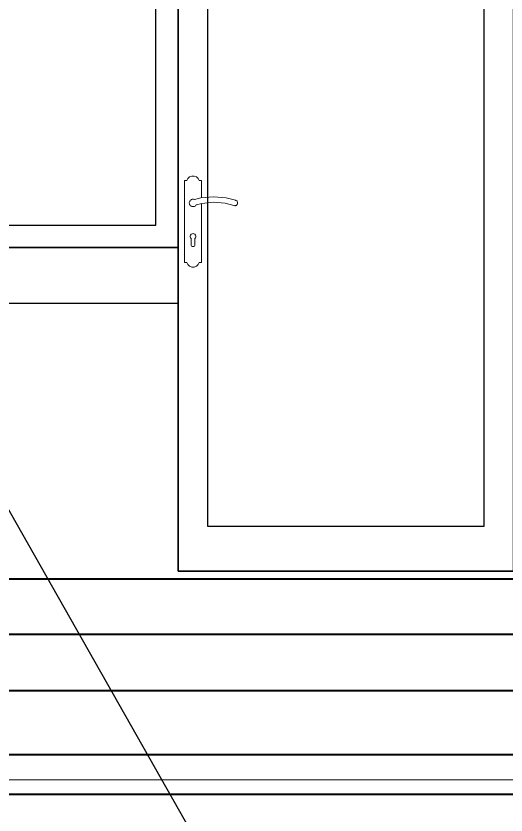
# Model space of a CAD drawing. Extents: x -12289450 to -10763036, y -7834513 to -6150123.
# Drawn here: x -11075257 to -11073943, y -7708375 to -7706229 of the extents above; entities that cross this region are included whole.
import ezdxf

# ---------------------------------------------------------------- set-up
doc = ezdxf.new("R2010")
doc.units = 0
doc.header["$LTSCALE"] = 25
doc.linetypes.add('HIDDEN2', pattern=[4.7625, 3.175, -1.5875])
for name, color, linetype, lineweight in [('RAZMER', 7, 'Continuous', 9), ('Двери ArchiCAD_Ном_пера__41', 7, 'Continuous', 9), ('Двери демонтаж', 15, 'Continuous', 9), ('Интерьер - Лестница_Ном_пера__21', 7, 'Continuous', 40), ('СТЕНЫ', 5, 'Continuous', 40)]:
    doc.layers.add(name, color=color, linetype=linetype, lineweight=lineweight)

# ---------------------------------------------------------------- blocks, each defined once
blk = doc.blocks.new('r')
at = {"layer": 'Двери ArchiCAD_Ном_пера__41', "linetype": 'Continuous'}
for p, q in [((-39.3, 178.1), (-45, 178.1)), ((-45, 178.1), (-45, -41.9)), ((-36.4, 183.7), (-39.3, 178.1)), ((-31.7, 188), (-36.4, 183.7)), ((-25.7, 190.3), (-31.7, 188)), ((-19.3, 190.3), (-25.7, 190.3)), ((-13.3, 188), (-19.3, 190.3)), ((-8.6, 183.7), (-13.3, 188)), ((-5.7, 178.1), (-8.6, 183.7)), ((0, 178.1), (-5.7, 178.1)), ((0, 131.8), (0, 178.1)), ((-18.3, 127.1), (-1.8, 131.6)), ((-1.8, 131.6), (32.2, 134.8)), ((32.2, 134.8), (66.2, 132.1)), ((66.2, 132.1), (91.8, 125.2)), ((-32.5, 119.3), (-32.1, 121)), ((-32.5, 117.6), (-32.5, 119.3)), ((-32.3, 115.8), (-32.5, 117.6)), ((-31.8, 114.2), (-32.3, 115.8)), ((-32.1, 121), (-31.4, 122.6)), ((-30.9, 112.6), (-31.8, 114.2)), ((-31.4, 122.6), (-30.5, 124.1)), ((-29.9, 111.2), (-30.9, 112.6)), ((-30.5, 124.1), (-29.3, 125.4)), ((-28.6, 110.1), (-29.9, 111.2)), ((-29.3, 125.4), (-27.9, 126.5)), ((-27.1, 109.1), (-28.6, 110.1)), ((-27.9, 126.5), (-26.4, 127.3)), ((-25.5, 108.5), (-27.1, 109.1)), ((-26.4, 127.3), (-24.7, 127.8)), ((-23.8, 108.1), (-25.5, 108.5)), ((-24.7, 127.8), (-23, 128.1)), ((-22, 108), (-23.8, 108.1)), ((-23, 128.1), (-21.2, 128)), ((-20.3, 108.3), (-22, 108)), ((-21.2, 128), (-19.5, 127.6)), ((-18.6, 108.8), (-20.3, 108.3)), ((-19.5, 127.6), (-18.3, 127.1)), ((-17.1, 109.6), (-18.6, 108.8)), ((-15.7, 110.7), (-17.1, 109.6)), ((-14.5, 112), (-15.7, 110.7)), ((-14, 112.7), (-14.5, 112)), ((1.2, 116.9), (-14, 112.7)), ((0, -41.9), (0, 116.6)), ((32.5, 119.8), (1.2, 116.9)), ((63.9, 117.2), (32.5, 119.8)), ((87.3, 110.9), (63.9, 117.2)), ((87.9, 110.7), (87.3, 110.9)), ((89.2, 110.5), (87.9, 110.7)), ((90.5, 110.6), (89.2, 110.5)), ((91.8, 110.9), (90.5, 110.6)), ((91.8, 125.2), (92.4, 125)), ((93, 111.4), (91.8, 110.9)), ((92.4, 125), (93.5, 124.4)), ((94.1, 112.1), (93, 111.4)), ((93.5, 124.4), (94.6, 123.6)), ((95.1, 113), (94.1, 112.1)), ((94.6, 123.6), (95.5, 122.6)), ((95.9, 114), (95.1, 113)), ((95.5, 122.6), (96.2, 121.5)), ((96.5, 115.2), (95.9, 114)), ((96.2, 121.5), (96.7, 120.3)), ((96.9, 116.4), (96.5, 115.2)), ((96.7, 120.3), (97, 119.1)), ((97, 117.7), (96.9, 116.4)), ((97, 119.1), (97, 117.7)), ((-29.9, 26.9), (-29.8, 29.4)), ((-29.1, 24.5), (-29.9, 26.9)), ((-29.8, 29.4), (-28.9, 31.8)), ((-27.5, 22.5), (-29.1, 24.5)), ((-28.9, 31.8), (-27.2, 33.8)), ((-27.5, 22.5), (-27.5, 5.6)), ((-27.2, 33.8), (-25, 35)), ((-25, 35), (-22.5, 35.5)), ((-22.5, 35.5), (-20, 35)), ((-20, 35), (-17.8, 33.8)), ((-17.8, 33.8), (-16.1, 31.8)), ((-17.5, 22.5), (-15.9, 24.5)), ((-17.5, 5.6), (-17.5, 22.5)), ((-16.1, 31.8), (-15.2, 29.4)), ((-15.1, 26.9), (-15.9, 24.5)), ((-15.2, 29.4), (-15.1, 26.9)), ((-27.5, 5.6), (-27.2, 3.8)), ((-27.2, 3.8), (-26.3, 2.3)), ((-26.3, 2.3), (-25, 1.2)), ((-25, 1.2), (-23.4, 0.6)), ((-23.4, 0.6), (-21.6, 0.6)), ((-21.6, 0.6), (-20, 1.2)), ((-20, 1.2), (-18.7, 2.3)), ((-18.7, 2.3), (-17.8, 3.8)), ((-17.8, 3.8), (-17.5, 5.6)), ((-45, -41.9), (-39.3, -41.9)), ((-39.3, -41.9), (-36.4, -47.6)), ((-8.6, -47.6), (-5.7, -41.9)), ((-5.7, -41.9), (0, -41.9)), ((-36.4, -47.6), (-31.7, -51.9)), ((-31.7, -51.9), (-25.7, -54.2)), ((-25.7, -54.2), (-19.3, -54.2)), ((-19.3, -54.2), (-13.3, -51.9)), ((-13.3, -51.9), (-8.6, -47.6))]:
    blk.add_line(p, q, dxfattribs=at)

msp = doc.modelspace()

# ---------------------------------------------------------------- linework, layer by layer
at = {"lineweight": 25, "ltscale": 20}
msp.add_lwpolyline([(-11075387.4, -7707361.9), (-11073962.9, -7709876.3)], dxfattribs=at)
at = {"layer": 'RAZMER', "lineweight": 25, "ltscale": 4}
msp.add_lwpolyline([(-11074822.4, -7706850.7), (-11075712.4, -7706850.7), (-11075712.4, -7707000.7), (-11074822.4, -7707000.7), (-11074822.4, -7707000.7), (-11074822.4, -7706850.7), (-11074822.4, -7706850.7)], dxfattribs=at)
at = {"layer": 'Двери демонтаж', "lineweight": 25, "ltscale": 50}
msp.add_line((-11074822.4, -7707720.7), (-11073922.4, -7707720.7), dxfattribs=at)
for points in [[(-11075572.4, -7706850.7), (-11074822.4, -7706850.7), (-11074822.4, -7705060.7), (-11075572.4, -7705060.7)], [(-11075512.4, -7706790.7), (-11074882.4, -7706790.7), (-11074882.4, -7705120.7), (-11075512.4, -7705120.7)], [(-11074822.4, -7705620.7), (-11073922.4, -7705620.7), (-11073922.4, -7707720.7), (-11074822.4, -7707720.7)], [(-11074742.4, -7705700.7), (-11074002.4, -7705700.7), (-11074002.4, -7707600.7), (-11074742.4, -7707600.7)]]:
    msp.add_lwpolyline(points, close=True, dxfattribs=at)
at = {"layer": 'Двери демонтаж', "lineweight": 30, "ltscale": 50}
msp.add_lwpolyline([(-11074822.4, -7707720.7), (-11073922.4, -7707720.7), (-11073922.4, -7705060.7), (-11074822.4, -7705060.7)], close=True, dxfattribs=at)
at = {"layer": 'Интерьер - Лестница_Ном_пера__21', "linetype": 'Continuous', "lineweight": 20}
msp.add_lwpolyline([(-11072237.4, -7708280.7), (-11077802.4, -7708280.7)], dxfattribs=at)
at = {"layer": 'Интерьер - Лестница_Ном_пера__21', "linetype": 'Continuous'}
msp.add_lwpolyline([(-11063362.1, -7708320.7), (-11079264.9, -7708320.7)], dxfattribs=at)
at = {"layer": 'Интерьер - Лестница_Ном_пера__21', "linetype": 'HIDDEN2', "lineweight": 5}
msp.add_lwpolyline([(-11078192.4, -7708320.7), (-11071782.4, -7708320.7)], dxfattribs=at)
at = {"layer": 'СТЕНЫ', "ltscale": 3}
for points in [[(-11076852.4, -7707740.7), (-11066942.4, -7707740.7)], [(-11073487.4, -7707740.7), (-11073487.4, -7707890.7), (-11075287.4, -7707890.7), (-11075287.4, -7708040.7), (-11073487.4, -7708040.7)], [(-11076852.4, -7708212.9), (-11065432.4, -7708212.9)]]:
    msp.add_lwpolyline(points, dxfattribs=at)

# ---------------------------------------------------------------- block references
at = {"layer": 'СТЕНЫ'}
msp.add_blockref('r', (-11074759.9, -7706849.1), dxfattribs=at)

doc.saveas('drawing.dxf')
